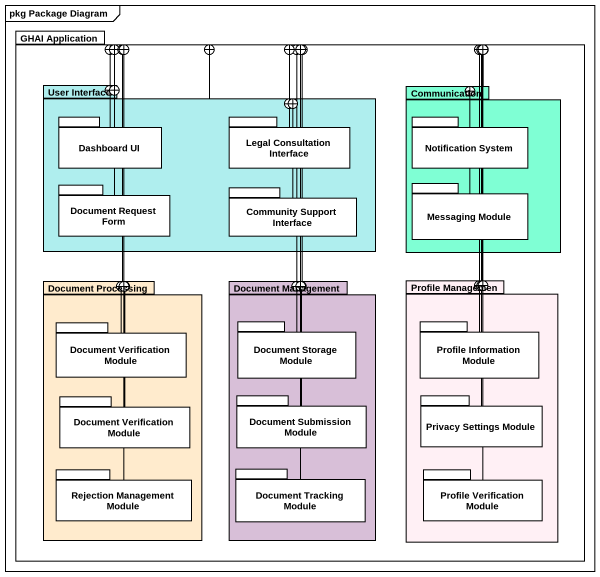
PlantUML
@startuml
mainframe pkg Package Diagram
package "GHAI Application" as GHAI_Application {
  package "User Interface" as User_Interface #AFEEEE {
    package "Dashboard UI" as Dashboard_UI {
    }
    package "Legal Consultation Interface" as Legal_Consultation_Interface {
    }
    package "Document Request Form" as Document_Request_Form {
    }
    package "Community Support Interface" as Community_Support_Interface {
    }
  }
  package Communication #7FFFD4 {
    package "Notification System" as Notification_System {
    }
    package "Messaging Module" as Messaging_Module {
    }
  }
  package "Document Processing" as Document_Processing #FFEBCD {
    package "Document Verification Module" as Document_Verification_Module {
    }
    package "Document Verification Module" as Document_Verification_Module_2 {
    }
    package "Rejection Management Module" as Rejection_Management_Module {
    }
  }
  package "Document Management" as Document_Management #D8BFD8 {
    package "Document Storage Module" as Document_Storage_Module {
    }
    package "Document Submission Module" as Document_Submission_Module {
    }
    package "Document Tracking Module" as Document_Tracking_Module {
    }
  }
  package "Profile Managemen" as Profile_Managemen #FFF0F5 {
    package "Profile Information Module" as Profile_Information_Module {
    }
    package "Privacy Settings Module" as Privacy_Settings_Module {
    }
    package "Profile Verification Module" as Profile_Verification_Module {
    }
  }
}
User_Interface --+ GHAI_Application
Dashboard_UI --+ GHAI_Application
Dashboard_UI -right-+ User_Interface
Legal_Consultation_Interface --+ GHAI_Application
Legal_Consultation_Interface -left-+ User_Interface
Communication --+ GHAI_Application
Notification_System --+ Communication
Document_Request_Form -right-+ GHAI_Application
Document_Request_Form -right-+ User_Interface
Community_Support_Interface -left-+ User_Interface
Messaging_Module -up-+ Communication
Document_Processing -up-+ GHAI_Application
Document_Management -up-+ GHAI_Application
Profile_Managemen -up-+ GHAI_Application
Document_Verification_Module --+ Document_Processing
Document_Storage_Module -up-+ GHAI_Application
Document_Storage_Module --+ Document_Management
Profile_Information_Module -left-+ GHAI_Application
Profile_Information_Module --+ Profile_Managemen
Document_Verification_Module_2 -up-+ Document_Processing
Document_Submission_Module -up-+ Document_Management
Privacy_Settings_Module -up-+ GHAI_Application
Privacy_Settings_Module -up-+ Profile_Managemen
Rejection_Management_Module -up-+ GHAI_Application
Rejection_Management_Module -up-+ Document_Processing
Document_Tracking_Module -up-+ GHAI_Application
Document_Tracking_Module -up-+ Document_Management
Profile_Verification_Module -up-+ GHAI_Application
Profile_Verification_Module -up-+ Profile_Managemen
@enduml
